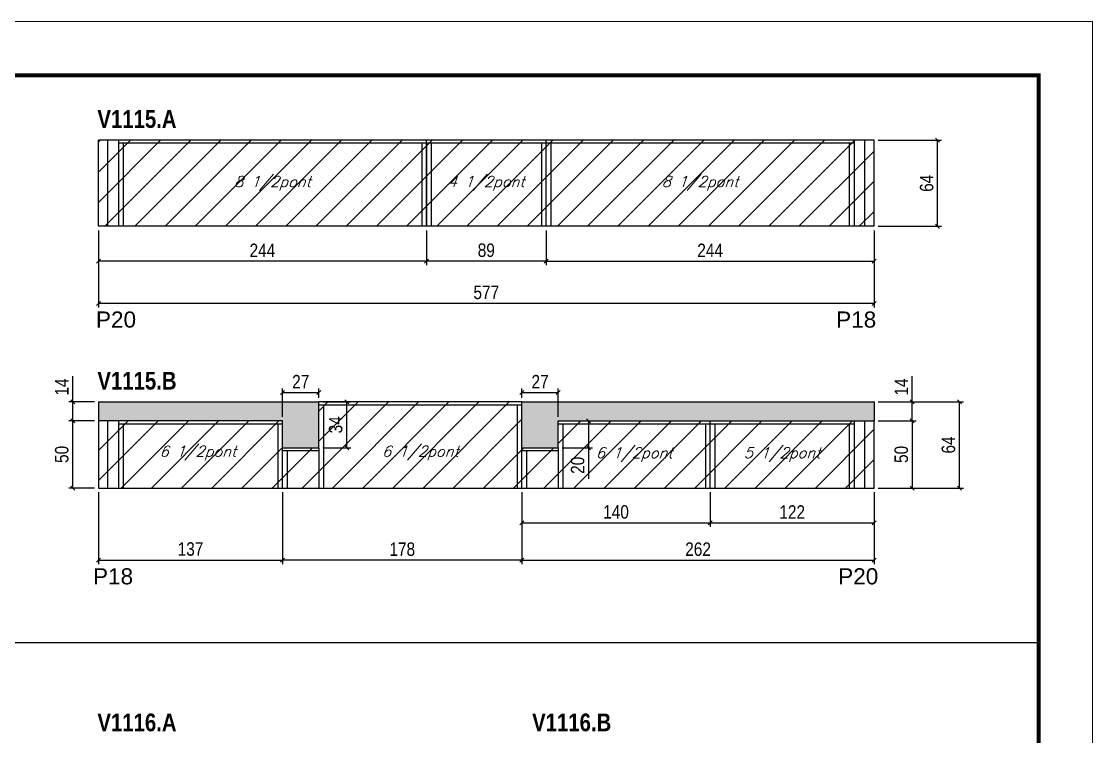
# Model space of a CAD drawing. Extents: x 3309 to 9563, y -2522 to 14608.
# Drawn here: x 3998 to 4794, y 9482 to 10014 of the extents above; entities that cross this region are included whole.
import ezdxf

# ---------------------------------------------------------------- set-up
doc = ezdxf.new("R2010")
doc.units = 0
doc.linetypes.add('DASHED', pattern=[0.75, 0.5, -0.25])
for name, color, linetype in [('5', 5, 'Continuous'), ('COTA', 241, 'Continuous'), ('NOMENCLATURA', 7, 'Continuous'), ('Painéis', 200, 'Continuous'), ('SARR_2.2x7', 40, 'Continuous'), ('SARR_3.5x7', 81, 'Continuous'), ('texto', 7, 'Continuous')]:
    doc.layers.add(name, color=color, linetype=linetype)
for name, color, linetype, lineweight in [('Folhas', 255, 'Continuous', 9), ('Hachura', 251, 'Continuous', 9), ('SARRAFO DE PRESSAO', 251, 'DASHED', 9)]:
    doc.layers.add(name, color=color, linetype=linetype, lineweight=lineweight)
doc.styles.add('COTA TECNICA', font='techl___.ttf', dxfattribs={"height": 10})
doc.styles.add('Romans', font='romans.shx')
doc.styles.get("Standard").update_dxf_attribs({"font": 'arial.ttf'})
doc.styles.add('TECNICA', font='techb___.ttf', dxfattribs={"height": 10})
doc.dimstyles.new('PAINEL', dxfattribs={"dimtxt": 10, "dimasz": 3, "dimexe": 3, "dimexo": 3, "dimgap": 3, "dimtad": 1, "dimdec": 1, "dimzin": 12, "dimdsep": 46, "dimtxsty": 'COTA TECNICA', "dimblk1": 'OBLIQUE', "dimblk2": 'OBLIQUE', "dimsah": 1, "dimcen": 0.9, "dimclrd": 4, "dimclre": 4, "dimclrt": 240, "dimadec": 1, "dimazin": 3, "dimtfac": 1, "dimtdec": 1, "dimtmove": 0, "dimatfit": 3, "dimfxl": 1, "dimtolj": 1, "dimtzin": 12, "dimarcsym": 0})
pattern_1 = [(50, (-2e-12, -1100.638), (5.46554, -0.4781726), [0.5715, -6.2865]), (355, (-2e-12, -1100.638), (-1.0573026, 5.7317054), [0.4572, -5.0292175]), (100.451445, (0.4555, -1100.678), (4.4082374, 5.2535326), [0.4857003, -5.3427073]), (46.1842, (-2e-12, -1099.114), (8.1323712, -1.26127), [0.85725, -9.42975]), (96.63556, (0.678, -1099.219), (7.122124, 7.422784), [0.7285507, -8.014068]), (351.18415, (-2e-12, -1099.114), (7.122124, 7.422784), [0.685799, -7.543792]), (21, (0.762, -1099.495), (4.5484317, -3.067956), [0.5715, -6.2865]), (326, (0.762, -1099.495), (1.8540609, 5.525639), [0.4572, -5.0292]), (71.451445, (1.141, -1099.7506), (6.4024926, 2.457683), [0.4857003, -5.342698]), (37.5, (-2e-12, -1100.638), (0.0926581, 2.53665117), [0, -4.96824, 0, -5.1054, 0, -5.04825]), (7.5, (-2e-12, -1100.638), (2.0045899, 3.00541724), [0, -2.91084, 0, -4.85394, 0, -1.92405]), (327.5, (-1.6993, -1100.638), (4.06771786, -0.17186232), [0, -1.905, 0, -5.9436, 0, -7.8867]), (317.5, (-2.4613, -1100.638), (4.4438754, 0.7627947), [0, -2.4765, 0, -3.94716, 0, -5.6007])]

# ---------------------------------------------------------------- blocks, each defined once
blk = doc.blocks.new('9999999999')
at = {"layer": 'Folhas'}
blk.add_lwpolyline([(98138.98, 34190.21), (99623.98, 34190.21), (99623.98, 35240.21), (98138.98, 35240.21)], close=True, dxfattribs=at)
at = {"layer": 'Folhas', "color": 30, "const_width": 3}
blk.add_lwpolyline([(98213.98, 34230.21), (99583.98, 34230.21), (99583.98, 35200.21), (98213.98, 35200.21)], close=True, dxfattribs=at)
blk = doc.blocks.new('_Oblique')
at = {"color": 0, "linetype": 'ByBlock', "lineweight": -2}
blk.add_line((-0.5, -0.5), (0.5, 0.5), dxfattribs=at)
blk = doc.blocks.new('*D553')
at = {"layer": 'COTA', "color": 4, "linetype": 'ByBlock', "lineweight": -2, "transparency": 16777216}
for p, q in [((4298.94, 9858.2), (4298.94, 9832.28)), ((4387.94, 9858.2), (4387.94, 9832.28)), ((4387.94, 9835.28), (4298.94, 9835.28))]:
    blk.add_line(p, q, dxfattribs=at)
at = {"layer": 'Defpoints', "color": 0, "linetype": 'ByBlock', "transparency": 16777216}
for p in [(4298.94, 9861.2), (4387.94, 9861.2), (4298.94, 9835.28)]:
    blk.add_point(p, dxfattribs=at)
at = {"layer": 'COTA', "color": 4, "linetype": 'ByBlock', "lineweight": -2, "transparency": 16777216, "xscale": 3, "yscale": 3, "zscale": 3, "rotation": 180}
blk.add_blockref('_Oblique', (4298.94, 9835.28), dxfattribs=at)
at = {"layer": 'COTA', "color": 4, "linetype": 'ByBlock', "lineweight": -2, "transparency": 16777216, "xscale": 3, "yscale": 3, "zscale": 3}
blk.add_blockref('_Oblique', (4387.94, 9835.28), dxfattribs=at)
at = {"layer": 'COTA', "color": 240, "linetype": 'ByBlock', "transparency": 16777216, "insert": (4343.44, 9843.38), "char_height": 10, "attachment_point": 5, "style": 'COTA TECNICA'}
blk.add_mtext('\\A1;89', dxfattribs=at)
blk = doc.blocks.new('*D554')
at = {"layer": 'COTA', "color": 4, "linetype": 'ByBlock', "lineweight": -2, "transparency": 16777216}
for p, q in [((4054.94, 9858.2), (4054.94, 9832.28)), ((4298.94, 9858.2), (4298.94, 9832.28)), ((4298.94, 9835.28), (4054.94, 9835.28))]:
    blk.add_line(p, q, dxfattribs=at)
at = {"layer": 'Defpoints', "color": 0, "linetype": 'ByBlock', "transparency": 16777216}
for p in [(4054.94, 9861.2), (4298.94, 9861.2), (4054.94, 9835.28)]:
    blk.add_point(p, dxfattribs=at)
at = {"layer": 'COTA', "color": 4, "linetype": 'ByBlock', "lineweight": -2, "transparency": 16777216, "xscale": 3, "yscale": 3, "zscale": 3, "rotation": 180}
blk.add_blockref('_Oblique', (4054.94, 9835.28), dxfattribs=at)
at = {"layer": 'COTA', "color": 4, "linetype": 'ByBlock', "lineweight": -2, "transparency": 16777216, "xscale": 3, "yscale": 3, "zscale": 3}
blk.add_blockref('_Oblique', (4298.94, 9835.28), dxfattribs=at)
at = {"layer": 'COTA', "color": 240, "linetype": 'ByBlock', "transparency": 16777216, "insert": (4176.94, 9843.35), "char_height": 10, "attachment_point": 5, "style": 'COTA TECNICA'}
blk.add_mtext('\\A1;244', dxfattribs=at)
blk = doc.blocks.new('*D559')
at = {"layer": 'COTA', "color": 4, "linetype": 'ByBlock', "lineweight": -2, "transparency": 16777216}
for p, q in [((4054.94, 9858.2), (4054.94, 9800.89)), ((4631.94, 9858.2), (4631.94, 9800.89)), ((4631.94, 9803.89), (4054.94, 9803.89))]:
    blk.add_line(p, q, dxfattribs=at)
at = {"layer": 'Defpoints', "color": 0, "linetype": 'ByBlock', "transparency": 16777216}
for p in [(4054.94, 9861.2), (4631.94, 9861.2), (4054.94, 9803.89)]:
    blk.add_point(p, dxfattribs=at)
at = {"layer": 'COTA', "color": 4, "linetype": 'ByBlock', "lineweight": -2, "transparency": 16777216, "xscale": 3, "yscale": 3, "zscale": 3, "rotation": 180}
blk.add_blockref('_Oblique', (4054.94, 9803.89), dxfattribs=at)
at = {"layer": 'COTA', "color": 4, "linetype": 'ByBlock', "lineweight": -2, "transparency": 16777216, "xscale": 3, "yscale": 3, "zscale": 3}
blk.add_blockref('_Oblique', (4631.94, 9803.89), dxfattribs=at)
at = {"layer": 'COTA', "color": 240, "linetype": 'ByBlock', "transparency": 16777216, "insert": (4343.44, 9812), "char_height": 10, "attachment_point": 5, "style": 'COTA TECNICA'}
blk.add_mtext('\\A1;577', dxfattribs=at)
blk = doc.blocks.new('*D560')
at = {"layer": 'COTA', "color": 4, "lineweight": -2, "transparency": 16777216}
for p, q in [((4387.94, 9858.2), (4387.94, 9832.28)), ((4631.94, 9858.2), (4631.94, 9832.28)), ((4387.94, 9835.28), (4631.94, 9835.28))]:
    blk.add_line(p, q, dxfattribs=at)
at = {"layer": 'Defpoints', "color": 0, "transparency": 16777216}
for p in [(4387.94, 9861.2), (4631.94, 9861.2), (4631.94, 9835.28)]:
    blk.add_point(p, dxfattribs=at)
at = {"layer": 'COTA', "color": 4, "lineweight": -2, "transparency": 16777216, "xscale": 3, "yscale": 3, "zscale": 3, "rotation": 180}
blk.add_blockref('_Oblique', (4387.94, 9835.28), dxfattribs=at)
at = {"layer": 'COTA', "color": 4, "lineweight": -2, "transparency": 16777216, "xscale": 3, "yscale": 3, "zscale": 3}
blk.add_blockref('_Oblique', (4631.94, 9835.28), dxfattribs=at)
at = {"layer": 'COTA', "color": 240, "transparency": 16777216, "insert": (4509.94, 9843.35), "char_height": 10, "attachment_point": 5, "style": 'COTA TECNICA'}
blk.add_mtext('\\A1;244', dxfattribs=at)
blk = doc.blocks.new('*D561')
at = {"layer": 'COTA', "color": 4, "lineweight": -2, "transparency": 16777216}
for p, q in [((4634.94, 9925.2), (4682.11, 9925.2)), ((4679.11, 9861.2), (4679.11, 9925.2)), ((4634.94, 9861.2), (4682.11, 9861.2))]:
    blk.add_line(p, q, dxfattribs=at)
at = {"layer": 'Defpoints', "color": 0, "transparency": 16777216}
for p in [(4631.94, 9925.2), (4679.11, 9925.2), (4631.94, 9861.2)]:
    blk.add_point(p, dxfattribs=at)
at = {"layer": 'COTA', "color": 4, "lineweight": -2, "transparency": 16777216, "xscale": 3, "yscale": 3, "zscale": 3}
for p, rotation in [((4679.11, 9925.2), 90), ((4679.11, 9861.2), 270)]:
    blk.add_blockref('_Oblique', p, dxfattribs=dict(at, rotation=rotation))
at = {"layer": 'COTA', "color": 240, "transparency": 16777216, "insert": (4671.01, 9893.2), "char_height": 10, "attachment_point": 5, "rotation": 90, "style": 'COTA TECNICA'}
blk.add_mtext('\\A1;64', dxfattribs=at)
blk = doc.blocks.new('*D555')
at = {"layer": 'COTA', "color": 4, "linetype": 'ByBlock', "lineweight": -2, "transparency": 16777216}
for p, q in [((4369.94, 9663.61), (4369.94, 9637.69)), ((4509.94, 9663.61), (4509.94, 9637.69)), ((4369.94, 9640.69), (4509.94, 9640.69))]:
    blk.add_line(p, q, dxfattribs=at)
at = {"layer": 'Defpoints', "color": 0, "linetype": 'ByBlock', "transparency": 16777216}
for p in [(4369.94, 9666.61), (4509.94, 9666.61), (4509.94, 9640.69)]:
    blk.add_point(p, dxfattribs=at)
at = {"layer": 'COTA', "color": 4, "linetype": 'ByBlock', "lineweight": -2, "transparency": 16777216, "xscale": 3, "yscale": 3, "zscale": 3, "rotation": 180}
blk.add_blockref('_Oblique', (4369.94, 9640.69), dxfattribs=at)
at = {"layer": 'COTA', "color": 4, "linetype": 'ByBlock', "lineweight": -2, "transparency": 16777216, "xscale": 3, "yscale": 3, "zscale": 3}
blk.add_blockref('_Oblique', (4509.94, 9640.69), dxfattribs=at)
at = {"layer": 'COTA', "color": 240, "linetype": 'ByBlock', "transparency": 16777216, "insert": (4439.94, 9648.79), "char_height": 10, "attachment_point": 5, "style": 'COTA TECNICA'}
blk.add_mtext('\\A1;140', dxfattribs=at)
blk = doc.blocks.new('*D556')
at = {"layer": 'COTA', "color": 4, "linetype": 'ByBlock', "lineweight": -2, "transparency": 16777216}
for p, q in [((4509.94, 9663.61), (4509.94, 9637.69)), ((4631.94, 9663.61), (4631.94, 9637.69)), ((4509.94, 9640.69), (4631.94, 9640.69))]:
    blk.add_line(p, q, dxfattribs=at)
at = {"layer": 'Defpoints', "color": 0, "linetype": 'ByBlock', "transparency": 16777216}
for p in [(4509.94, 9666.61), (4631.94, 9666.61), (4631.94, 9640.69)]:
    blk.add_point(p, dxfattribs=at)
at = {"layer": 'COTA', "color": 4, "linetype": 'ByBlock', "lineweight": -2, "transparency": 16777216, "xscale": 3, "yscale": 3, "zscale": 3, "rotation": 180}
blk.add_blockref('_Oblique', (4509.94, 9640.69), dxfattribs=at)
at = {"layer": 'COTA', "color": 4, "linetype": 'ByBlock', "lineweight": -2, "transparency": 16777216, "xscale": 3, "yscale": 3, "zscale": 3}
blk.add_blockref('_Oblique', (4631.94, 9640.69), dxfattribs=at)
at = {"layer": 'COTA', "color": 240, "linetype": 'ByBlock', "transparency": 16777216, "insert": (4570.94, 9648.75), "char_height": 10, "attachment_point": 5, "style": 'COTA TECNICA'}
blk.add_mtext('\\A1;122', dxfattribs=at)
blk = doc.blocks.new('*D562')
at = {"layer": 'COTA', "color": 4, "linetype": 'ByBlock', "lineweight": -2, "transparency": 16777216}
for p, q in [((4369.94, 9663.61), (4369.94, 9609.98)), ((4631.94, 9663.61), (4631.94, 9609.98)), ((4369.94, 9612.98), (4631.94, 9612.98))]:
    blk.add_line(p, q, dxfattribs=at)
at = {"layer": 'Defpoints', "color": 0, "linetype": 'ByBlock', "transparency": 16777216}
for p in [(4369.94, 9666.61), (4631.94, 9666.61), (4631.94, 9612.98)]:
    blk.add_point(p, dxfattribs=at)
at = {"layer": 'COTA', "color": 4, "linetype": 'ByBlock', "lineweight": -2, "transparency": 16777216, "xscale": 3, "yscale": 3, "zscale": 3, "rotation": 180}
blk.add_blockref('_Oblique', (4369.94, 9612.98), dxfattribs=at)
at = {"layer": 'COTA', "color": 4, "linetype": 'ByBlock', "lineweight": -2, "transparency": 16777216, "xscale": 3, "yscale": 3, "zscale": 3}
blk.add_blockref('_Oblique', (4631.94, 9612.98), dxfattribs=at)
at = {"layer": 'COTA', "color": 240, "linetype": 'ByBlock', "transparency": 16777216, "insert": (4500.94, 9621.09), "char_height": 10, "attachment_point": 5, "style": 'COTA TECNICA'}
blk.add_mtext('\\A1;262', dxfattribs=at)
blk = doc.blocks.new('*D563')
at = {"layer": 'COTA', "color": 4, "lineweight": -2, "transparency": 16777216}
for p, q in [((4191.94, 9663.61), (4191.94, 9609.98)), ((4369.94, 9663.61), (4369.94, 9609.98)), ((4369.94, 9612.98), (4191.94, 9612.98))]:
    blk.add_line(p, q, dxfattribs=at)
at = {"layer": 'Defpoints', "color": 0, "transparency": 16777216}
for p in [(4191.94, 9666.61), (4369.94, 9666.61), (4191.94, 9612.98)]:
    blk.add_point(p, dxfattribs=at)
at = {"layer": 'COTA', "color": 4, "lineweight": -2, "transparency": 16777216, "xscale": 3, "yscale": 3, "zscale": 3, "rotation": 180}
blk.add_blockref('_Oblique', (4191.94, 9612.98), dxfattribs=at)
at = {"layer": 'COTA', "color": 4, "lineweight": -2, "transparency": 16777216, "xscale": 3, "yscale": 3, "zscale": 3}
blk.add_blockref('_Oblique', (4369.94, 9612.98), dxfattribs=at)
at = {"layer": 'COTA', "color": 240, "transparency": 16777216, "insert": (4280.94, 9621.08), "char_height": 10, "attachment_point": 5, "style": 'COTA TECNICA'}
blk.add_mtext('\\A1;178', dxfattribs=at)
blk = doc.blocks.new('*D564')
at = {"layer": 'COTA', "color": 4, "lineweight": -2, "transparency": 16777216}
for p, q in [((4399.94, 9716.61), (4422.53, 9716.61)), ((4419.53, 9716.61), (4419.53, 9696.61)), ((4399.94, 9696.61), (4422.53, 9696.61)), ((4419.53, 9696.61), (4419.53, 9673.4))]:
    blk.add_line(p, q, dxfattribs=at)
at = {"layer": 'Defpoints', "color": 0, "transparency": 16777216}
for p in [(4396.94, 9716.61), (4396.94, 9696.61), (4419.53, 9696.61)]:
    blk.add_point(p, dxfattribs=at)
at = {"layer": 'COTA', "color": 4, "lineweight": -2, "transparency": 16777216, "xscale": 3, "yscale": 3, "zscale": 3}
for p, rotation in [((4419.53, 9716.61), 90), ((4419.53, 9696.61), 270)]:
    blk.add_blockref('_Oblique', p, dxfattribs=dict(at, rotation=rotation))
at = {"layer": 'COTA', "color": 240, "transparency": 16777216, "insert": (4411.42, 9683.5), "char_height": 10, "attachment_point": 5, "rotation": 90, "style": 'COTA TECNICA'}
blk.add_mtext('\\A1;20', dxfattribs=at)
blk = doc.blocks.new('*D557')
at = {"layer": 'COTA', "color": 4, "lineweight": -2, "transparency": 16777216}
for p, q in [((4051.94, 9716.61), (4032.83, 9716.61)), ((4035.83, 9666.61), (4035.83, 9716.61)), ((4051.94, 9666.61), (4032.83, 9666.61))]:
    blk.add_line(p, q, dxfattribs=at)
at = {"layer": 'Defpoints', "color": 0, "transparency": 16777216}
for p in [(4035.83, 9716.61), (4054.94, 9716.61), (4054.94, 9666.61)]:
    blk.add_point(p, dxfattribs=at)
at = {"layer": 'COTA', "color": 4, "lineweight": -2, "transparency": 16777216, "xscale": 3, "yscale": 3, "zscale": 3}
for p, rotation in [((4035.83, 9716.61), 90), ((4035.83, 9666.61), 270)]:
    blk.add_blockref('_Oblique', p, dxfattribs=dict(at, rotation=rotation))
at = {"layer": 'COTA', "color": 240, "transparency": 16777216, "insert": (4027.72, 9691.61), "char_height": 10, "attachment_point": 5, "rotation": 90, "style": 'COTA TECNICA'}
blk.add_mtext('\\A1;50', dxfattribs=at)
blk = doc.blocks.new('*D558')
at = {"layer": 'COTA', "color": 4, "lineweight": -2, "transparency": 16777216}
for p, q in [((4035.83, 9730.61), (4035.83, 9749.72)), ((4051.94, 9730.61), (4032.83, 9730.61)), ((4035.83, 9716.61), (4035.83, 9730.61)), ((4051.94, 9716.61), (4032.83, 9716.61))]:
    blk.add_line(p, q, dxfattribs=at)
at = {"layer": 'Defpoints', "color": 0, "transparency": 16777216}
for p in [(4035.83, 9730.61), (4054.94, 9730.61), (4054.94, 9716.61)]:
    blk.add_point(p, dxfattribs=at)
at = {"layer": 'COTA', "color": 4, "lineweight": -2, "transparency": 16777216, "xscale": 3, "yscale": 3, "zscale": 3}
for p, rotation in [((4035.83, 9730.61), 90), ((4035.83, 9716.61), 270)]:
    blk.add_blockref('_Oblique', p, dxfattribs=dict(at, rotation=rotation))
at = {"layer": 'COTA', "color": 240, "transparency": 16777216, "insert": (4027.76, 9741.67), "char_height": 10, "attachment_point": 5, "rotation": 90, "style": 'COTA TECNICA'}
blk.add_mtext('\\A1;14', dxfattribs=at)
blk = doc.blocks.new('*D565')
at = {"layer": 'COTA', "color": 4, "lineweight": -2, "transparency": 16777216}
for p, q in [((4054.94, 9663.61), (4054.94, 9609.98)), ((4191.94, 9663.61), (4191.94, 9609.98)), ((4054.94, 9612.98), (4191.94, 9612.98))]:
    blk.add_line(p, q, dxfattribs=at)
at = {"layer": 'Defpoints', "color": 0, "transparency": 16777216}
for p in [(4054.94, 9666.61), (4191.94, 9666.61), (4191.94, 9612.98)]:
    blk.add_point(p, dxfattribs=at)
at = {"layer": 'COTA', "color": 4, "lineweight": -2, "transparency": 16777216, "xscale": 3, "yscale": 3, "zscale": 3, "rotation": 180}
blk.add_blockref('_Oblique', (4054.94, 9612.98), dxfattribs=at)
at = {"layer": 'COTA', "color": 4, "lineweight": -2, "transparency": 16777216, "xscale": 3, "yscale": 3, "zscale": 3}
blk.add_blockref('_Oblique', (4191.94, 9612.98), dxfattribs=at)
at = {"layer": 'COTA', "color": 240, "transparency": 16777216, "insert": (4123.44, 9621.2), "char_height": 10, "attachment_point": 5, "style": 'COTA TECNICA'}
blk.add_mtext('\\A1;137', dxfattribs=at)
blk = doc.blocks.new('*D566')
at = {"layer": 'COTA', "color": 4, "lineweight": -2, "transparency": 16777216}
for p, q in [((4221.94, 9730.61), (4242.67, 9730.61)), ((4239.67, 9696.61), (4239.67, 9730.61)), ((4221.94, 9696.61), (4242.67, 9696.61))]:
    blk.add_line(p, q, dxfattribs=at)
at = {"layer": 'Defpoints', "color": 0, "transparency": 16777216}
for p in [(4218.94, 9730.61), (4239.67, 9730.61), (4218.94, 9696.61)]:
    blk.add_point(p, dxfattribs=at)
at = {"layer": 'COTA', "color": 4, "lineweight": -2, "transparency": 16777216, "xscale": 3, "yscale": 3, "zscale": 3}
for p, rotation in [((4239.67, 9730.61), 90), ((4239.67, 9696.61), 270)]:
    blk.add_blockref('_Oblique', p, dxfattribs=dict(at, rotation=rotation))
at = {"layer": 'COTA', "color": 240, "transparency": 16777216, "insert": (4231.45, 9713.61), "char_height": 10, "attachment_point": 5, "rotation": 90, "style": 'COTA TECNICA'}
blk.add_mtext('\\A1;34', dxfattribs=at)
blk = doc.blocks.new('*D567')
at = {"layer": 'COTA', "color": 4, "lineweight": -2, "transparency": 16777216}
for p, q in [((4634.94, 9716.61), (4663.21, 9716.61)), ((4660.21, 9716.61), (4660.21, 9666.61)), ((4634.94, 9666.61), (4663.21, 9666.61))]:
    blk.add_line(p, q, dxfattribs=at)
at = {"layer": 'Defpoints', "color": 0, "transparency": 16777216}
for p in [(4631.94, 9716.61), (4631.94, 9666.61), (4660.21, 9666.61)]:
    blk.add_point(p, dxfattribs=at)
at = {"layer": 'COTA', "color": 4, "lineweight": -2, "transparency": 16777216, "xscale": 3, "yscale": 3, "zscale": 3}
for p, rotation in [((4660.21, 9716.61), 90), ((4660.21, 9666.61), 270)]:
    blk.add_blockref('_Oblique', p, dxfattribs=dict(at, rotation=rotation))
at = {"layer": 'COTA', "color": 240, "transparency": 16777216, "insert": (4652.1, 9691.61), "char_height": 10, "attachment_point": 5, "rotation": 90, "style": 'COTA TECNICA'}
blk.add_mtext('\\A1;50', dxfattribs=at)
blk = doc.blocks.new('*D568')
at = {"layer": 'COTA', "color": 4, "lineweight": -2, "transparency": 16777216}
for p, q in [((4660.21, 9730.61), (4660.21, 9749.72)), ((4634.94, 9730.61), (4663.21, 9730.61)), ((4660.21, 9716.61), (4660.21, 9730.61)), ((4634.94, 9716.61), (4663.21, 9716.61))]:
    blk.add_line(p, q, dxfattribs=at)
at = {"layer": 'Defpoints', "color": 0, "transparency": 16777216}
for p in [(4631.94, 9730.61), (4660.21, 9730.61), (4631.94, 9716.61)]:
    blk.add_point(p, dxfattribs=at)
at = {"layer": 'COTA', "color": 4, "lineweight": -2, "transparency": 16777216, "xscale": 3, "yscale": 3, "zscale": 3}
for p, rotation in [((4660.21, 9730.61), 90), ((4660.21, 9716.61), 270)]:
    blk.add_blockref('_Oblique', p, dxfattribs=dict(at, rotation=rotation))
at = {"layer": 'COTA', "color": 240, "transparency": 16777216, "insert": (4652.14, 9741.67), "char_height": 10, "attachment_point": 5, "rotation": 90, "style": 'COTA TECNICA'}
blk.add_mtext('\\A1;14', dxfattribs=at)
blk = doc.blocks.new('*D569')
at = {"layer": 'COTA', "color": 4, "lineweight": -2, "transparency": 16777216}
for p, q in [((4634.94, 9730.61), (4698.3, 9730.61)), ((4695.3, 9666.61), (4695.3, 9730.61)), ((4634.94, 9666.61), (4698.3, 9666.61))]:
    blk.add_line(p, q, dxfattribs=at)
at = {"layer": 'Defpoints', "color": 0, "transparency": 16777216}
for p in [(4631.94, 9730.61), (4695.3, 9730.61), (4631.94, 9666.61)]:
    blk.add_point(p, dxfattribs=at)
at = {"layer": 'COTA', "color": 4, "lineweight": -2, "transparency": 16777216, "xscale": 3, "yscale": 3, "zscale": 3}
for p, rotation in [((4695.3, 9730.61), 90), ((4695.3, 9666.61), 270)]:
    blk.add_blockref('_Oblique', p, dxfattribs=dict(at, rotation=rotation))
at = {"layer": 'COTA', "color": 240, "transparency": 16777216, "insert": (4687.2, 9698.61), "char_height": 10, "attachment_point": 5, "rotation": 90, "style": 'COTA TECNICA'}
blk.add_mtext('\\A1;64', dxfattribs=at)
blk = doc.blocks.new('*D570')
at = {"layer": 'COTA', "color": 4, "lineweight": -2, "transparency": 16777216}
for p, q in [((4191.94, 9719.61), (4191.94, 9740.61)), ((4191.94, 9737.61), (4218.94, 9737.61)), ((4218.94, 9733.61), (4218.94, 9740.61))]:
    blk.add_line(p, q, dxfattribs=at)
at = {"layer": 'Defpoints', "color": 0, "transparency": 16777216}
for p in [(4218.94, 9737.61), (4218.94, 9730.61), (4191.94, 9716.61)]:
    blk.add_point(p, dxfattribs=at)
at = {"layer": 'COTA', "color": 4, "lineweight": -2, "transparency": 16777216, "xscale": 3, "yscale": 3, "zscale": 3, "rotation": 180}
blk.add_blockref('_Oblique', (4191.94, 9737.61), dxfattribs=at)
at = {"layer": 'COTA', "color": 4, "lineweight": -2, "transparency": 16777216, "xscale": 3, "yscale": 3, "zscale": 3}
blk.add_blockref('_Oblique', (4218.94, 9737.61), dxfattribs=at)
at = {"layer": 'COTA', "color": 240, "transparency": 16777216, "insert": (4205.44, 9745.68), "char_height": 10, "attachment_point": 5, "style": 'COTA TECNICA'}
blk.add_mtext('\\A1;27', dxfattribs=at)
blk = doc.blocks.new('*D571')
at = {"layer": 'COTA', "color": 4, "lineweight": -2, "transparency": 16777216}
for p, q in [((4369.94, 9733.61), (4369.94, 9740.61)), ((4369.94, 9737.61), (4396.94, 9737.61)), ((4396.94, 9719.61), (4396.94, 9740.61))]:
    blk.add_line(p, q, dxfattribs=at)
at = {"layer": 'Defpoints', "color": 0, "transparency": 16777216}
for p in [(4396.94, 9737.61), (4369.94, 9730.61), (4396.94, 9716.61)]:
    blk.add_point(p, dxfattribs=at)
at = {"layer": 'COTA', "color": 4, "lineweight": -2, "transparency": 16777216, "xscale": 3, "yscale": 3, "zscale": 3, "rotation": 180}
blk.add_blockref('_Oblique', (4369.94, 9737.61), dxfattribs=at)
at = {"layer": 'COTA', "color": 4, "lineweight": -2, "transparency": 16777216, "xscale": 3, "yscale": 3, "zscale": 3}
blk.add_blockref('_Oblique', (4396.94, 9737.61), dxfattribs=at)
at = {"layer": 'COTA', "color": 240, "transparency": 16777216, "insert": (4383.44, 9745.68), "char_height": 10, "attachment_point": 5, "style": 'COTA TECNICA'}
blk.add_mtext('\\A1;27', dxfattribs=at)

msp = doc.modelspace()

# ---------------------------------------------------------------- hatches: boundary and pattern name
at = {"layer": 'COTA'}
h = msp.add_hatch(dxfattribs=at)
h.set_pattern_fill('AR-CONC', color=256, scale=0.03)
h.set_pattern_definition(pattern_1)
h.paths.add_polyline_path([(4218.94, 9730.61), (4054.94, 9730.61), (4054.94, 9716.61), (4191.94, 9716.61), (4191.94, 9696.61), (4218.94, 9696.61)])
h = msp.add_hatch(dxfattribs=at)
h.set_pattern_fill('AR-CONC', color=256, scale=0.03)
h.set_pattern_definition(pattern_1)
h.paths.add_polyline_path([(4369.94, 9730.61), (4369.94, 9696.61), (4396.94, 9696.61), (4396.94, 9716.61), (4631.94, 9716.61), (4631.94, 9730.61)])
at = {"layer": 'Hachura', "linetype": 'ByBlock'}
h = msp.add_hatch(dxfattribs=at)
h.set_pattern_fill('ANSI31', color=256, scale=5)
h.set_pattern_definition([(45, (-2957.547, -2297.15), (-11.22532, 11.22532), [])])
h.paths.add_polyline_path([(4298.94, 9861.2), (4298.94, 9925.2), (4054.94, 9925.2), (4054.94, 9861.2)])
h.paths.add_polyline_path([(4387.94, 9861.2), (4387.94, 9925.2), (4298.94, 9925.2), (4298.94, 9861.2)])
h.paths.add_polyline_path([(4631.94, 9861.2), (4631.94, 9925.2), (4387.94, 9925.2), (4387.94, 9861.2)])
h = msp.add_hatch(dxfattribs=at)
h.set_pattern_fill('ANSI31', color=256, scale=5)
h.set_pattern_definition([(45, (-1598.5, 0), (-11.22532, 11.22532), [])])
h.paths.add_polyline_path([(4054.94, 9716.61), (4054.94, 9666.61), (4191.94, 9666.61), (4191.94, 9716.61)])
h.paths.add_polyline_path([(4369.94, 9666.61), (4369.94, 9730.61), (4218.94, 9730.61), (4218.94, 9696.61), (4191.94, 9696.61), (4191.94, 9666.61)])
h.paths.add_polyline_path([(4396.94, 9716.61), (4396.94, 9696.61), (4369.94, 9696.61), (4369.94, 9666.61), (4509.94, 9666.61), (4509.94, 9716.61)])
h.paths.add_polyline_path([(4509.94, 9716.61), (4509.94, 9666.61), (4631.94, 9666.61), (4631.94, 9716.61)])

# ---------------------------------------------------------------- linework, layer by layer
at = {"layer": 'COTA'}
for p, q in [((4054.94, 9730.61), (4054.94, 9716.61)), ((4054.94, 9730.61), (4218.94, 9730.61)), ((4369.94, 9730.61), (4631.94, 9730.61)), ((4631.94, 9730.61), (4631.94, 9716.61)), ((4218.94, 9696.61), (4218.94, 9666.61)), ((4396.94, 9696.61), (4396.94, 9666.61)), ((3690.48, 9551.77), (4754.37, 9551.77))]:
    msp.add_line(p, q, dxfattribs=at)
at = {"layer": 'Painéis', "linetype": 'ByBlock'}
for p, q in [((4631.94, 9925.2), (4054.94, 9925.2)), ((4054.94, 9861.2), (4054.94, 9925.2)), ((4298.94, 9861.2), (4298.94, 9925.2)), ((4387.94, 9861.2), (4387.94, 9925.2)), ((4631.94, 9861.2), (4631.94, 9925.2)), ((4631.94, 9861.2), (4054.94, 9861.2)), ((4218.94, 9696.61), (4218.94, 9730.61)), ((4369.94, 9730.61), (4218.94, 9730.61)), ((4369.94, 9666.61), (4369.94, 9730.61)), ((4191.94, 9716.61), (4054.94, 9716.61)), ((4054.94, 9716.61), (4054.94, 9666.61)), ((4191.94, 9666.61), (4191.94, 9716.61)), ((4396.94, 9716.61), (4631.94, 9716.61)), ((4396.94, 9696.61), (4396.94, 9716.61)), ((4509.94, 9666.61), (4509.94, 9716.61)), ((4631.94, 9666.61), (4631.94, 9716.61)), ((4191.94, 9696.61), (4218.94, 9696.61)), ((4369.94, 9696.61), (4396.94, 9696.61)), ((4054.94, 9666.61), (4631.94, 9666.61))]:
    msp.add_line(p, q, dxfattribs=at)
at = {"layer": 'SARR_2.2x7', "linetype": 'Continuous'}
for p, q in [((4061.94, 9861.2), (4061.94, 9925.2)), ((4298.94, 9923), (4069.94, 9923)), ((4387.94, 9923), (4298.94, 9923)), ((4616.94, 9923), (4387.94, 9923)), ((4624.94, 9861.2), (4624.94, 9925.2)), ((4218.94, 9728.41), (4369.94, 9728.41)), ((4061.94, 9666.61), (4061.94, 9716.61)), ((4069.94, 9714.41), (4191.94, 9714.41)), ((4396.94, 9714.41), (4509.94, 9714.41)), ((4509.94, 9714.41), (4616.94, 9714.41)), ((4624.94, 9666.61), (4624.94, 9716.61)), ((4191.94, 9694.41), (4218.94, 9694.41)), ((4369.94, 9694.41), (4396.94, 9694.41))]:
    msp.add_line(p, q, dxfattribs=at)
at = {"layer": 'SARR_3.5x7'}
for p, q in [((4069.94, 9925.2), (4069.94, 9861.2)), ((4073.44, 9923), (4073.44, 9861.2)), ((4295.44, 9923), (4295.44, 9861.2)), ((4298.94, 9923), (4298.94, 9861.2)), ((4302.44, 9923), (4302.44, 9861.2)), ((4384.44, 9923), (4384.44, 9861.2)), ((4391.44, 9923), (4391.44, 9861.2)), ((4613.44, 9923), (4613.44, 9861.2)), ((4616.94, 9925.2), (4616.94, 9861.2)), ((4222.44, 9728.41), (4222.44, 9666.61)), ((4366.44, 9728.41), (4366.44, 9666.61)), ((4069.94, 9716.61), (4069.94, 9666.61)), ((4073.44, 9714.41), (4073.44, 9666.61)), ((4188.44, 9714.41), (4188.44, 9666.61)), ((4400.44, 9714.41), (4400.44, 9666.61)), ((4506.44, 9714.41), (4506.44, 9666.61)), ((4513.44, 9714.41), (4513.44, 9666.61)), ((4613.44, 9714.41), (4613.44, 9666.61)), ((4616.94, 9716.61), (4616.94, 9666.61)), ((4195.44, 9694.41), (4195.44, 9666.61)), ((4373.44, 9694.41), (4373.44, 9666.61))]:
    msp.add_line(p, q, dxfattribs=at)

# ---------------------------------------------------------------- block references
at = {"layer": 'SARRAFO DE PRESSAO', "color": 6, "linetype": 'ByBlock'}
msp.add_blockref('9999999999', (-94829.61, -25226.65), dxfattribs=at)

# ---------------------------------------------------------------- texts
at = {"layer": '5', "linetype": 'Continuous'}
for s, rotation, p in [('P20', 0.00004, (4053.14, 9785.88)), ('P18', 0.00004, (4603.65, 9785.88)), ('P18', 359.99996, (4050.94, 9594.97)), ('P20', 359.99996, (4605.18, 9594.97))]:
    msp.add_text(s, height=12, rotation=rotation, dxfattribs=at).set_placement(p)
at = {"layer": 'NOMENCLATURA', "style": 'TECNICA'}
for s, p in [('V1115.A', (4054.22, 9934.38)), ('V1115.B', (4054.22, 9739.79)), ('V1116.A', (4054.22, 9485.73)), ('V1116.B', (4377.54, 9485.73))]:
    msp.add_text(s, height=13.2, dxfattribs=at).set_placement(p)
at = {"layer": 'texto', "color": 2, "char_height": 8, "attachment_point": 5, "style": 'Romans'}
for s, insert in [('{\\Q19;\\C256;8 1/2pont}', (4184.44, 9893.2)), ('{\\Q19;\\C256;4 1/2pont}', (4343.44, 9893.2)), ('{\\Q19;\\C256;8 1/2pont}', (4502.44, 9893.2)), ('{\\Q19;\\C256;6 1/2pont}', (4128.94, 9692.61)), ('{\\Q19;\\C256;6 1/2pont}', (4294.44, 9692.61)), ('{\\Q19;\\C256;6 1/2pont}', (4453.44, 9691.51)), ('{\\Q19;\\C256;5 1/2pont}', (4563.44, 9691.51))]:
    msp.add_mtext(s, dxfattribs=dict(at, insert=insert))

# ---------------------------------------------------------------- dimensions: what is measured, and where the dimension line sits
at = {"layer": 'COTA'}
for base, p1, p2, angle, picture, middle in [((4679.11, 9925.2), (4631.94, 9861.2), (4631.94, 9925.2), 90, '*D561', (4671.01, 9893.2)), ((4035.83, 9730.61), (4054.94, 9716.61), (4054.94, 9730.61), 90, '*D558', (4027.76, 9741.67)), ((4660.21, 9730.61), (4631.94, 9716.61), (4631.94, 9730.61), 90, '*D568', (4652.14, 9741.67)), ((4239.67, 9730.61), (4218.94, 9696.61), (4218.94, 9730.61), 90, '*D566', (4231.45, 9713.61)), ((4695.3, 9730.61), (4631.94, 9666.61), (4631.94, 9730.61), 90, '*D569', (4687.2, 9698.61)), ((4035.83, 9716.61), (4054.94, 9666.61), (4054.94, 9716.61), 90, '*D557', (4027.72, 9691.61)), ((4419.53, 9696.61), (4396.94, 9716.61), (4396.94, 9696.61), 90, '*D564', (4411.42, 9683.5)), ((4660.21, 9666.61), (4631.94, 9716.61), (4631.94, 9666.61), 90, '*D567', (4652.1, 9691.61)), ((4191.94, 9612.98), (4054.94, 9666.61), (4191.94, 9666.61), 180, '*D565', (4123.44, 9621.2)), ((4191.94, 9612.98), (4369.94, 9666.61), (4191.94, 9666.61), 180, '*D563', (4280.94, 9621.08))]:
    dim = msp.add_linear_dim(base=base, p1=p1, p2=p2, angle=angle, dimstyle='PAINEL', dxfattribs=at)
    dim.commit()
    dim.dimension.update_dxf_attribs({"geometry": picture, "text_midpoint": middle})
at = {"layer": 'COTA', "linetype": 'ByBlock'}
dim = msp.add_linear_dim(base=(4054.94, 9835.28), p1=(4298.94, 9861.2), p2=(4054.94, 9861.2), angle=180, dimstyle='PAINEL', override={"dimtmove": 1}, dxfattribs=at)
dim.commit()
dim.dimension.update_dxf_attribs({"geometry": '*D554', "text_midpoint": (4176.94, 9843.35)})
for base, p1, p2, picture, middle in [((4054.94, 9803.89), (4631.94, 9861.2), (4054.94, 9861.2), '*D559', (4343.44, 9812)), ((4298.94, 9835.28), (4387.94, 9861.2), (4298.94, 9861.2), '*D553', (4343.44, 9843.38))]:
    dim = msp.add_linear_dim(base=base, p1=p1, p2=p2, angle=180, dimstyle='PAINEL', dxfattribs=at)
    dim.commit()
    dim.dimension.update_dxf_attribs({"geometry": picture, "text_midpoint": middle})
at = {"layer": 'COTA'}
for base, p1, p2, picture, middle in [((4631.94, 9835.28), (4387.94, 9861.2), (4631.94, 9861.2), '*D560', (4509.94, 9843.35)), ((4218.94, 9737.61), (4191.94, 9716.61), (4218.94, 9730.61), '*D570', (4205.44, 9745.68)), ((4396.94, 9737.61), (4369.94, 9730.61), (4396.94, 9716.61), '*D571', (4383.44, 9745.68))]:
    dim = msp.add_linear_dim(base=base, p1=p1, p2=p2, dimstyle='PAINEL', dxfattribs=at)
    dim.commit()
    dim.dimension.update_dxf_attribs({"geometry": picture, "text_midpoint": middle})
at = {"layer": 'COTA', "linetype": 'ByBlock'}
for base, p2, picture, middle in [((4509.94, 9640.69), (4509.94, 9666.61), '*D555', (4439.94, 9648.79)), ((4631.94, 9612.98), (4631.94, 9666.61), '*D562', (4500.94, 9621.09))]:
    dim = msp.add_linear_dim(base=base, p1=(4369.94, 9666.61), p2=p2, dimstyle='PAINEL', dxfattribs=at)
    dim.commit()
    dim.dimension.update_dxf_attribs({"geometry": picture, "text_midpoint": middle})
dim = msp.add_linear_dim(base=(4631.94, 9640.69), p1=(4509.94, 9666.61), p2=(4631.94, 9666.61), dimstyle='PAINEL', override={"dimtmove": 1}, dxfattribs=at)
dim.commit()
dim.dimension.update_dxf_attribs({"geometry": '*D556', "text_midpoint": (4570.94, 9648.75)})

doc.saveas('drawing.dxf')
